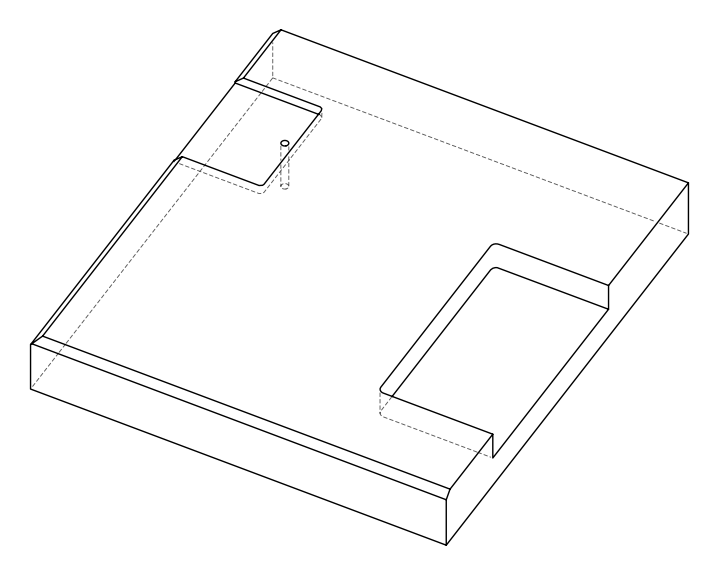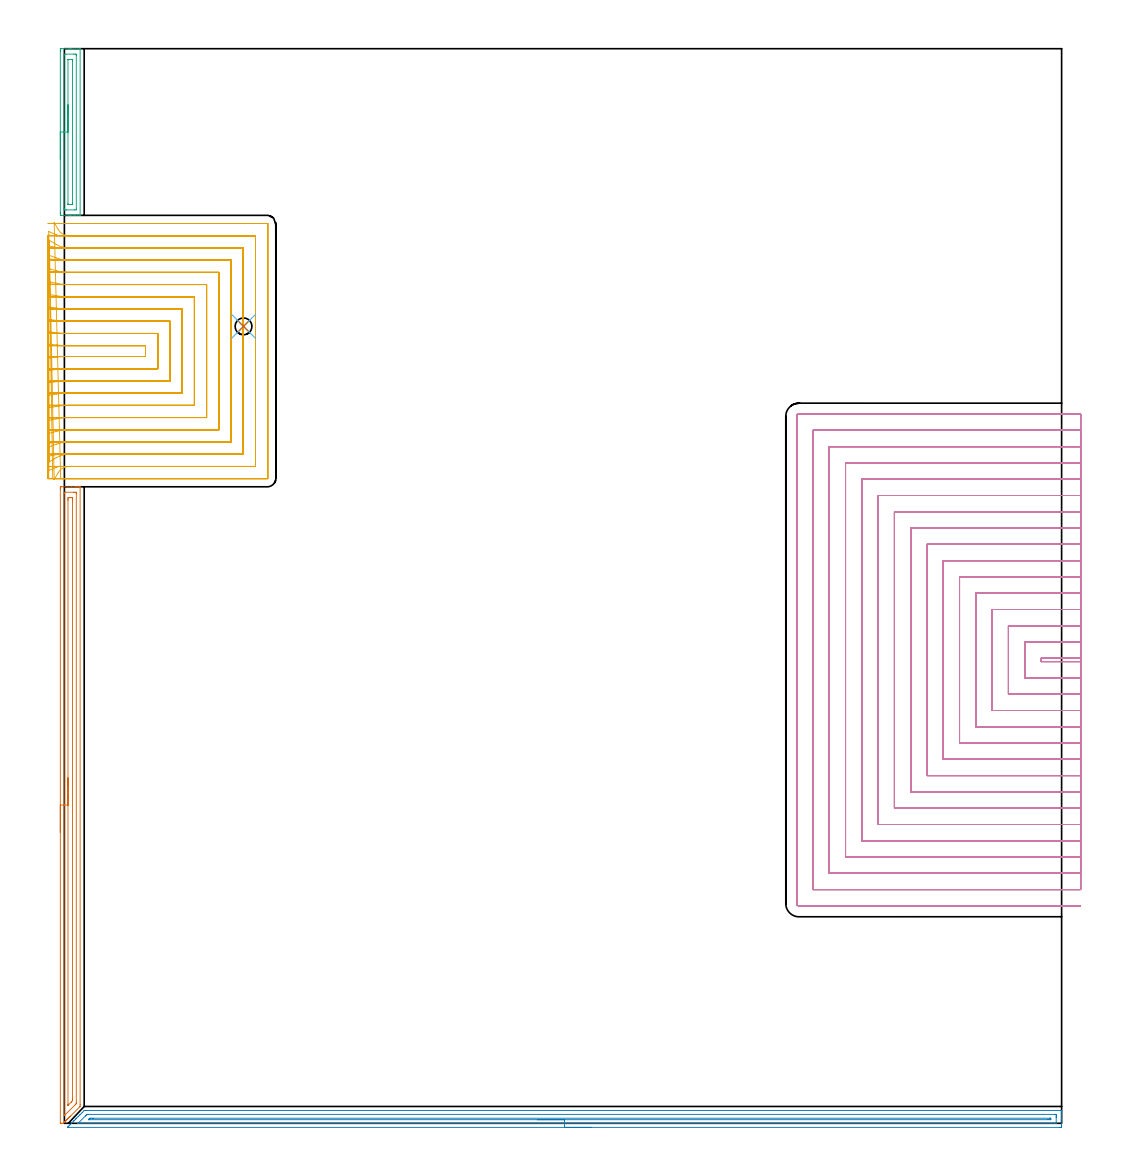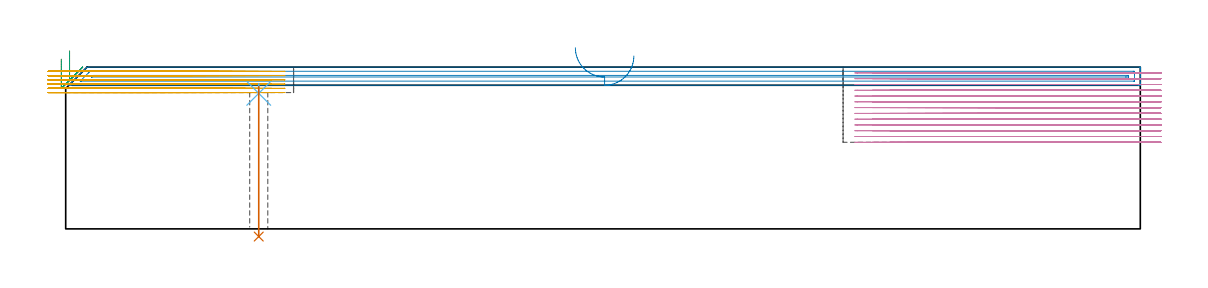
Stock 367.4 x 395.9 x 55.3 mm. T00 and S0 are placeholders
(PLAN: 7 operations, 4 tool changes, 212.2 min)
(1 AREA_MILL | FG_CHAMFER_SURFACE | UGT0205_001 | 5.76 min | 6369 mm3)
(2 AREA_MILL_1 | FG_CHAMFER_SURFACE_1 | UGT0205_001 | 8.88 min | 6965 mm3)
(3 AREA_MILL_2 | FG_CHAMFER_SURFACE_2 | UGT0205_001 | 1.67 min | 1757 mm3)
(4 MILL_SLOT | SLOT_PARTIAL_RECTANGULAR | NXT0201_009 | Follow Part, ap 2, ae 75% | 161.25 min | 493817 mm3)
(5 MILL_SLOT_1 | SLOT_PARTIAL_RECTANGULAR_1 | NXT0201_008 | Follow Part, ap 1.5, ae 75% | 34.41 min | 67482 mm3)
(6 SPOT_DRILL | STEP1HOLE | NXT0321_9005460120000 | 0.03 min | 5 mm3)
(7 DRILL_THROUGH_HOLE_INTO_CENTER | STEP1HOLE | NXT0301_033 | 0.21 min | 1398 mm3)
(TOOL UGT0205_001 | Chamfer Mill 20 x 3 x 45 deg. | D20 FL50 Z2)
(TOOL NXT0201_009 | ENDMILL 8mm [2P460-0800-NA 1630] | D8 FL26 Z6)
(TOOL NXT0201_008 | ENDMILL 6mm [2P460-0600-NA 1630] | D6 FL26 Z6)
(TOOL NXT0321_9005460120000 | NC Spot Drill, 142deg, 12mm, Carbide, Uncoated | D12 PA142 FL30 Z2)
(TOOL NXT0301_033 | Carbide Drill 6.2mm [860.1-0620-031A1-MM 2214] | D6.2 PA140 FL53 Z2)
(OP 1 AREA_MILL)
G17 G21 G94 G90
T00 M6
G54
G17 G0 G90 X-1.5 Y107.25 S1061 M3
G43 Z65.3 H0
Z58.
G94 G1 Y107.288 Z57.128 F250.
Y107.402 Z56.264
Y107.591 Z55.412
Y107.853 Z54.58
Y108.187 Z53.774
Y108.59 Z53.
Y109.058 Z52.264
Y109.59 Z51.572
Y110.179 Z50.929
Y110.822 Z50.34
Y111.514 Z49.809
Y112.25 Z49.34
Y113.024 Z48.937
Y113.83 Z48.603
Y114.662 Z48.341
Y115.514 Z48.152
Y116.378 Z48.038
Y117.25 Z48.
Y233.529
X-1.499 Y233.877 Z48.001
X-1.494 Y234.417 Z48.003
X-1.491 Y234.492 Z48.006
X-0.958 Y234.5 Z48.539
X2.594 Z52.089
X4.02 Z53.516
X4.37 Z53.865
X5.069 Z54.569
X5.373 Z54.873
X5.763 Y234.493 Z55.254
X5.797 Y234.49 Z55.288
X5.8 Y234.324 Z55.3
Y6.879
X5.798 Y6.205 Z55.288
X5.716 Y6.114 Z55.212
X2.287 Y2.686 Z51.785
X2.15 Y2.548 Z51.646
X2.011 Y2.41 Z51.509
X1.846 Y2.245 Z51.343
X1.706 Y2.104 Z51.202
X1.564 Y1.963 Z51.062
X1.405 Y1.804 Z50.902
X1.262 Y1.66 Z50.758
X1.118 Y1.517 Z50.615
X0.964 Y1.363 Z50.461
X0.818 Y1.216 Z50.314
X0.671 Y1.07 Z50.168
X0.522 Y0.921 Z50.02
X0.374 Y0.772 Z49.869
X0.224 Y0.623 Z49.722
X0.081 Y0.48 Z49.579
X-0.07 Y0.328 Z49.425
X-0.223 Y0.176 Z49.275
X-0.379 Y0.02 Z49.118
X-0.401 Y0.009 Z49.097
X-0.419 Y0. Z49.078
X-1.202 Z48.297
X-1.492 Y0.01 Z48.005
X-1.5 Y0.081 Z48.
Y0.089
Y117.25
X-0.086 Z49.414
X-0.085 Y232.105 Z49.415
X-0.07 Y232.49 Z49.43
X0.412 Y232.499 Z49.912
X3.482 Y232.5 Z52.982
X3.964 Y232.499 Z53.464
X4.37 Y232.49 Z53.87
X4.385 Y232.09 Z53.885
X4.386 Y232.074 Z53.886
X4.385 Y7.757 Z53.885
X4.37 Y7.232 Z53.87
X4.198 Y7.051 Z53.698
X4.029 Y6.879 Z53.529
X3.755 Y6.604 Z53.255
X0.454 Y3.304 Z49.954
X0.19 Y3.043 Z49.69
X-0.07 Y2.792 Z49.43
X-0.085 Y3.304 Z49.415
X-0.086 Y3.32 Z49.414
Y117.25
X1.328 Z50.828
X1.329 Y229.409 Z50.829
X1.33 Y229.787 Z50.83
X1.333 Y230.302 Z50.833
X1.336 Y230.483 Z50.836
X1.515 Y230.495 Z51.015
X1.706 Y230.497 Z51.206
X2.398 Y230.5 Z51.898
X2.594 Y230.499 Z52.094
X2.79 Y230.497 Z52.29
X2.921 Y230.493 Z52.421
X2.963 Y230.49 Z52.463
X2.966 Y230.473 Z52.466
X2.968 Y230.429 Z52.468
X2.97 Y230.302 Z52.47
X2.971 Y229.922 Z52.471
X2.972 Y229.409 Z52.472
X2.971 Y9.181 Z52.471
X2.968 Y8.666 Z52.468
X2.965 Y8.292 Z52.465
X2.594 Y7.896 Z52.094
X2.533 Y7.833 Z52.033
X1.579 Y6.879 Z51.079
X1.48 Y6.784 Z50.98
X1.356 Y6.667 Z50.856
X1.334 Y6.654 Z50.834
X1.332 Y6.681 Z50.832
X1.33 Y6.74 Z50.83
X1.328 Y7.055 Z50.828
Y117.25
Y118.122 Z50.867
Y118.986 Z50.98
Y119.838 Z51.169
Y120.67 Z51.432
Y121.476 Z51.765
Y122.25 Z52.168
Y122.986 Z52.637
Y123.678 Z53.168
Y124.321 Z53.757
Y124.91 Z54.401
Y125.442 Z55.093
Y125.91 Z55.828
Y126.313 Z56.602
Y126.647 Z57.408
Y126.909 Z58.24
Y127.098 Z59.092
Y127.212 Z59.957
Y127.25 Z60.828
G0 Z65.3
M5
M2
(OP 2 AREA_MILL_1)
G17 G21 G94 G90
T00 M6
G54
G17 G0 G90 X194.25 Y-1.5 S1061 M3
G43 Z65.3 H0
Z59.1
G94 G1 X194.212 Z58.228 F250.
X194.098 Z57.364
X193.909 Z56.512
X193.647 Z55.68
X193.313 Z54.874
X192.91 Z54.1
X192.442 Z53.364
X191.91 Z52.672
X191.321 Z52.029
X190.678 Z51.44
X189.986 Z50.909
X189.25 Z50.44
X188.476 Z50.037
X187.67 Z49.703
X186.838 Z49.441
X185.987 Z49.252
X185.122 Z49.138
X184.25 Z49.1
X1.262
X1.114 Y-1.498 Z49.101
X1.122 Y-1.486 Z49.113
X1.262 Y-1.339 Z49.26
X1.847 Y-0.751 Z49.845
X2.191 Y-0.409 Z50.191
X2.729 Y0.131 Z50.727
X3.318 Y0.718 Z51.318
X3.493 Y0.895 Z51.492
X3.611 Y1.012 Z51.609
X4.2 Y1.6 Z52.2
X4.386 Y1.787 Z52.385
X4.493 Y1.894 Z52.491
X5.082 Y2.482 Z53.082
X5.725 Y3.125 Z53.724
X6.617 Y4.018 Z54.617
X7.287 Y4.686 Z55.286
X7.293 Y4.694 Z55.29
X7.956 Y4.7 Z55.3
X367.238
X367.392 Y4.697 Z55.288
X367.394 Y4.695 Z55.286
X367.4 Y4.371 Z54.97
Y4.002 Z54.601
Y3.363 Z53.958
Y2.163 Z52.759
Y1.6 Z52.194
Y-0.764 Z49.832
X367.397 Y-1.045 Z49.551
X367.391 Y-1.491 Z49.105
X367.247 Y-1.495 Z49.103
X366.792 Y-1.5 Z49.1
X184.25
Y-0.086 Z50.514
X5.279 Y-0.085 Z50.515
X5.199
X5.009 Y-0.079 Z50.521
X4.981 Y-0.077 Z50.523
X4.987 Y-0.069 Z50.531
X4.999 Y-0.054 Z50.546
X5.081 Y0.031 Z50.631
X5.167 Y0.118 Z50.718
X7.743 Y2.693 Z53.293
X7.956 Y2.906 Z53.506
X8.189 Y3.134 Z53.734
X8.287 Y3.227 Z53.827
X8.345 Y3.279 Z53.879
X8.928 Y3.286 Z53.886
X365.007 Y3.285 Z53.885
X365.087 Y3.284 Z53.884
X365.374 Y3.279 Z53.879
X365.39 Y3.186 Z53.786
X365.397 Y2.978 Z53.578
X365.399 Y2.482 Z53.082
X365.4 Y2.093 Z52.693
X365.399 Y0.331 Z50.931
X365.393 Y-0.058 Z50.542
X365.39 Y-0.079 Z50.521
X365.386 Y-0.081 Z50.519
X365.363 Y-0.084 Z50.516
X365.312 Y-0.085 Z50.515
X365.21 Y-0.086 Z50.514
X184.25
Y1.328 Z51.928
X9.123 Y1.329 Z51.929
X8.865 Y1.331 Z51.931
X8.849 Y1.333 Z51.933
X8.845 Y1.336 Z51.936
Y1.341 Z51.941
X8.849 Y1.349 Z51.949
X8.975 Y1.475 Z52.075
X9.102 Y1.6 Z52.2
X9.319 Y1.808 Z52.408
X9.38 Y1.865 Z52.465
X9.471 Y1.867 Z52.467
X9.742 Y1.87 Z52.47
X10.36 Y1.871 Z52.471
X10.634 Y1.872 Z52.472
X362.947 Y1.871 Z52.471
X363.222 Y1.869 Z52.469
X363.313 Y1.868 Z52.468
X363.377 Y1.865 Z52.465
X363.39 Y1.776 Z52.376
X363.395 Y1.6 Z52.2
X363.397 Y1.427 Z52.027
X363.39 Y1.366 Z51.966
X363.385 Y1.335 Z51.935
X363.358 Y1.334 Z51.934
X363.222 Y1.331 Z51.931
X362.604 Y1.329 Z51.929
X362.329 Y1.328 Z51.928
X184.25
X183.378 Z51.967
X182.514 Z52.08
X181.662 Z52.269
X180.83 Z52.532
X180.024 Z52.865
X179.25 Z53.268
X178.514 Z53.737
X177.822 Z54.268
X177.179 Z54.857
X176.59 Z55.501
X176.059 Z56.193
X175.59 Z56.928
X175.187 Z57.702
X174.853 Z58.508
X174.591 Z59.34
X174.402 Z60.192
X174.288 Z61.057
X174.25 Z61.928
G0 Z65.3
M5
M2
(OP 3 AREA_MILL_2)
G17 G21 G94 G90
T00 M6
G54
G17 G0 G90 X-1.5 Y355.2 S1061 M3
G43 Z65.3 H0
Z58.
G94 G1 Y355.238 Z57.128 F250.
Y355.352 Z56.264
Y355.541 Z55.412
Y355.803 Z54.58
Y356.137 Z53.774
Y356.54 Z53.
Y357.008 Z52.264
Y357.54 Z51.572
Y358.129 Z50.929
Y358.772 Z50.34
Y359.464 Z49.808
Y360.2 Z49.34
Y360.974 Z48.937
Y361.78 Z48.603
Y362.612 Z48.341
Y363.463 Z48.152
Y364.328 Z48.038
Y365.2 Z48.
Y395.022
X-1.498 Y395.367 Z48.002
X-1.491 Y395.893 Z48.005
X-1.487 Y395.896 Z48.009
X-0.958 Y395.9 Z48.538
X1.706 Z51.199
X2.415 Z51.913
X2.594 Z52.091
X5.583 Z55.081
X5.782 Y395.892 Z55.275
X5.797 Y395.89 Z55.289
X5.8 Y395.811 Z55.3
Y334.589
X5.797 Y334.51 Z55.289
X5.782 Y334.508 Z55.275
X5.582 Y334.5 Z55.08
X3.839 Z53.338
X2.594 Z52.091
X2.415 Z51.913
X1.706 Z51.199
X-1.2 Y334.501 Z48.296
X-1.487 Y334.504 Z48.009
X-1.491 Y334.507 Z48.005
X-1.497 Y335.033 Z48.003
X-1.5 Y335.575 Z48.
Y365.2
X-0.086 Z49.414
X-0.085 Y393.608 Z49.415
X-0.07 Y393.89 Z49.43
X0.512 Y393.898 Z50.012
X3.482 Y393.899 Z52.982
X4.065 Y393.897 Z53.565
X4.37 Y393.89 Z53.87
X4.385 Y393.593 Z53.885
Y393.577
Y336.792
X4.37 Y336.51 Z53.87
X3.788 Y336.502 Z53.288
X0.818 Y336.501 Z50.318
X0.235 Y336.503 Z49.735
X-0.07 Y336.51 Z49.43
X-0.085 Y336.807 Z49.415
Y336.823
X-0.086 Y365.2 Z49.414
X1.328 Z50.828
X1.329 Y391.818 Z50.829
X1.331 Y391.865 Z50.831
X1.333 Y391.886 Z50.833
X1.335 Y391.89 Z50.835
X1.378 Y391.893 Z50.878
X1.542 Y391.899 Z51.042
X1.624 Y391.9 Z51.124
X2.676 Y391.899 Z52.176
X2.84 Y391.895 Z52.34
X2.948 Y391.89 Z52.448
X2.966 Y391.88 Z52.466
X2.967 Y391.871 Z52.467
X2.969 Y391.818 Z52.469
X2.971 Y391.441 Z52.471
Y339.092
Y338.582
X2.969 Y338.535 Z52.469
X2.967 Y338.514 Z52.467
X2.965 Y338.51 Z52.465
X2.922 Y338.507 Z52.422
X2.758 Y338.501 Z52.258
X2.676 Y338.5 Z52.176
X1.624 Y338.501 Z51.124
X1.46 Y338.505 Z50.96
X1.352 Y338.51 Z50.852
X1.334 Y338.52 Z50.834
X1.333 Y338.529 Z50.833
X1.331 Y338.582 Z50.831
X1.329 Y338.959 Z50.829
X1.328 Y365.2 Z50.828
Y366.072 Z50.867
Y366.936 Z50.98
Y367.788 Z51.169
Y368.62 Z51.432
Y369.426 Z51.765
Y370.2 Z52.168
Y370.936 Z52.637
Y371.628 Z53.168
Y372.271 Z53.757
Y372.86 Z54.401
Y373.391 Z55.093
Y373.86 Z55.828
Y374.263 Z56.602
Y374.597 Z57.408
Y374.859 Z58.24
Y375.048 Z59.092
Y375.162 Z59.957
Y375.2 Z60.828
G0 Z65.3
M5
M2
(OP 4 MILL_SLOT)
G17 G21 G94 G90
T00 M6
G54
G17 G0 G90 X374.4 Y171.3 S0 M3
G43 Z65.3 H1
Z53.323
G94 G1 X371.4 F250.
X359.8 F500.
Y170.1
X371.4
X374.4 F250.
Y177.3
X371.4
X353.8 F500.
Y164.1
X371.4
X374.4 F250.
Y183.3
X371.4
X347.8 F500.
Y158.1
X371.4
X374.4 F250.
Y189.3
X371.4
X341.8 F500.
Y152.1
X371.4
X374.4 F250.
Y195.3
X371.4
X335.8 F500.
Y146.1
X371.4
X374.4 F250.
Y201.3
X371.4
X329.8 F500.
Y140.1
X371.4
X374.4 F250.
Y207.3
X371.4
X323.8 F500.
Y134.1
X371.4
X374.4 F250.
Y213.3
X371.4
X317.8 F500.
Y128.1
X371.4
X374.4 F250.
Y219.3
X371.4
X311.8 F500.
Y122.1
X371.4
X374.4 F250.
Y225.3
X371.4
X305.8 F500.
Y116.1
X371.4
X374.4 F250.
Y231.3
X371.4
X299.8 F500.
Y110.1
X371.4
X374.4 F250.
Y237.3
X371.4
X293.8 F500.
Y104.1
X371.4
X374.4 F250.
Y243.3
X371.4
X287.8 F500.
Y98.1
X371.4
X374.4 F250.
Y249.3
X371.4
X281.8 F500.
Y92.1
X371.4
X374.4 F250.
Y255.3
X371.4
X275.8 F500.
Y86.1
X371.4
X374.4 F250.
Y261.3
X371.4
X270.6 F500.
G3 X269.8 Y260.5 R0.8
G1 Y80.9
G3 X270.6 Y80.1 R0.8
G1 X371.4
X374.4 F250.
G0 Y171.3 Z51.346
G1 X371.4
X359.8 F500.
Y170.1
X371.4
X374.4 F250.
Y177.3
X371.4
X353.8 F500.
Y164.1
X371.4
X374.4 F250.
Y183.3
X371.4
X347.8 F500.
Y158.1
X371.4
X374.4 F250.
Y189.3
X371.4
X341.8 F500.
Y152.1
X371.4
X374.4 F250.
Y195.3
X371.4
X335.8 F500.
Y146.1
X371.4
X374.4 F250.
Y201.3
X371.4
X329.8 F500.
Y140.1
X371.4
X374.4 F250.
Y207.3
X371.4
X323.8 F500.
Y134.1
X371.4
X374.4 F250.
Y213.3
X371.4
X317.8 F500.
Y128.1
X371.4
X374.4 F250.
Y219.3
X371.4
X311.8 F500.
Y122.1
X371.4
X374.4 F250.
Y225.3
X371.4
X305.8 F500.
Y116.1
X371.4
X374.4 F250.
Y231.3
X371.4
X299.8 F500.
Y110.1
X371.4
X374.4 F250.
Y237.3
X371.4
X293.8 F500.
Y104.1
X371.4
X374.4 F250.
Y243.3
X371.4
X287.8 F500.
Y98.1
X371.4
X374.4 F250.
Y249.3
X371.4
X281.8 F500.
Y92.1
X371.4
X374.4 F250.
Y255.3
X371.4
X275.8 F500.
Y86.1
X371.4
X374.4 F250.
Y261.3
X371.4
X270.6 F500.
G3 X269.8 Y260.5 R0.8
G1 Y80.9
G3 X270.6 Y80.1 R0.8
G1 X371.4
X374.4 F250.
G0 Y171.3 Z49.369
G1 X371.4
X359.8 F500.
Y170.1
X371.4
X374.4 F250.
Y177.3
X371.4
X353.8 F500.
Y164.1
X371.4
X374.4 F250.
Y183.3
X371.4
X347.8 F500.
Y158.1
X371.4
X374.4 F250.
Y189.3
X371.4
X341.8 F500.
Y152.1
X371.4
X374.4 F250.
Y195.3
X371.4
X335.8 F500.
Y146.1
X371.4
X374.4 F250.
Y201.3
X371.4
X329.8 F500.
Y140.1
X371.4
X374.4 F250.
Y207.3
X371.4
X323.8 F500.
Y134.1
X371.4
X374.4 F250.
Y213.3
X371.4
X317.8 F500.
Y128.1
X371.4
X374.4 F250.
Y219.3
X371.4
X311.8 F500.
Y122.1
X371.4
X374.4 F250.
Y225.3
X371.4
X305.8 F500.
Y116.1
X371.4
X374.4 F250.
Y231.3
X371.4
X299.8 F500.
Y110.1
X371.4
X374.4 F250.
Y237.3
X371.4
X293.8 F500.
Y104.1
X371.4
X374.4 F250.
Y243.3
X371.4
X287.8 F500.
Y98.1
X371.4
X374.4 F250.
Y249.3
X371.4
X281.8 F500.
Y92.1
X371.4
X374.4 F250.
Y255.3
X371.4
X275.8 F500.
Y86.1
X371.4
X374.4 F250.
Y261.3
X371.4
X270.6 F500.
G3 X269.8 Y260.5 R0.8
G1 Y80.9
G3 X270.6 Y80.1 R0.8
G1 X371.4
X374.4 F250.
G0 Y171.3 Z47.392
G1 X371.4
X359.8 F500.
Y170.1
X371.4
X374.4 F250.
Y177.3
X371.4
X353.8 F500.
Y164.1
X371.4
X374.4 F250.
Y183.3
X371.4
X347.8 F500.
Y158.1
X371.4
X374.4 F250.
Y189.3
X371.4
X341.8 F500.
Y152.1
X371.4
X374.4 F250.
Y195.3
X371.4
X335.8 F500.
Y146.1
X371.4
X374.4 F250.
Y201.3
X371.4
X329.8 F500.
Y140.1
X371.4
X374.4 F250.
Y207.3
X371.4
X323.8 F500.
Y134.1
X371.4
X374.4 F250.
Y213.3
X371.4
X317.8 F500.
Y128.1
X371.4
X374.4 F250.
Y219.3
X371.4
X311.8 F500.
Y122.1
X371.4
X374.4 F250.
Y225.3
X371.4
X305.8 F500.
Y116.1
X371.4
X374.4 F250.
Y231.3
X371.4
X299.8 F500.
Y110.1
X371.4
X374.4 F250.
Y237.3
X371.4
X293.8 F500.
Y104.1
X371.4
X374.4 F250.
Y243.3
X371.4
X287.8 F500.
Y98.1
X371.4
X374.4 F250.
Y249.3
X371.4
X281.8 F500.
Y92.1
X371.4
X374.4 F250.
Y255.3
X371.4
X275.8 F500.
Y86.1
X371.4
X374.4 F250.
Y261.3
X371.4
X270.6 F500.
G3 X269.8 Y260.5 R0.8
G1 Y80.9
G3 X270.6 Y80.1 R0.8
G1 X371.4
X374.4 F250.
G0 Y171.3 Z45.415
G1 X371.4
X359.8 F500.
Y170.1
X371.4
X374.4 F250.
Y177.3
X371.4
X353.8 F500.
Y164.1
X371.4
X374.4 F250.
Y183.3
X371.4
X347.8 F500.
Y158.1
X371.4
X374.4 F250.
Y189.3
X371.4
X341.8 F500.
Y152.1
X371.4
X374.4 F250.
Y195.3
X371.4
X335.8 F500.
Y146.1
X371.4
X374.4 F250.
Y201.3
X371.4
X329.8 F500.
Y140.1
X371.4
X374.4 F250.
Y207.3
X371.4
X323.8 F500.
Y134.1
X371.4
X374.4 F250.
Y213.3
X371.4
X317.8 F500.
Y128.1
X371.4
X374.4 F250.
Y219.3
X371.4
X311.8 F500.
Y122.1
X371.4
X374.4 F250.
Y225.3
X371.4
X305.8 F500.
Y116.1
X371.4
X374.4 F250.
Y231.3
X371.4
X299.8 F500.
Y110.1
X371.4
X374.4 F250.
Y237.3
X371.4
X293.8 F500.
Y104.1
X371.4
X374.4 F250.
Y243.3
X371.4
X287.8 F500.
Y98.1
X371.4
X374.4 F250.
Y249.3
X371.4
X281.8 F500.
Y92.1
X371.4
X374.4 F250.
Y255.3
X371.4
X275.8 F500.
Y86.1
X371.4
X374.4 F250.
Y261.3
X371.4
X270.6 F500.
G3 X269.8 Y260.5 R0.8
G1 Y80.9
G3 X270.6 Y80.1 R0.8
G1 X371.4
X374.4 F250.
G0 Y171.3 Z43.438
G1 X371.4
X359.8 F500.
Y170.1
X371.4
X374.4 F250.
Y177.3
X371.4
X353.8 F500.
Y164.1
X371.4
X374.4 F250.
Y183.3
X371.4
X347.8 F500.
Y158.1
X371.4
X374.4 F250.
Y189.3
X371.4
X341.8 F500.
Y152.1
X371.4
X374.4 F250.
Y195.3
X371.4
X335.8 F500.
Y146.1
X371.4
X374.4 F250.
Y201.3
X371.4
X329.8 F500.
Y140.1
X371.4
X374.4 F250.
Y207.3
X371.4
X323.8 F500.
Y134.1
X371.4
X374.4 F250.
Y213.3
X371.4
X317.8 F500.
Y128.1
X371.4
X374.4 F250.
Y219.3
X371.4
X311.8 F500.
Y122.1
X371.4
X374.4 F250.
Y225.3
X371.4
X305.8 F500.
Y116.1
X371.4
X374.4 F250.
Y231.3
X371.4
X299.8 F500.
Y110.1
X371.4
X374.4 F250.
Y237.3
X371.4
X293.8 F500.
Y104.1
X371.4
X374.4 F250.
Y243.3
X371.4
X287.8 F500.
Y98.1
X371.4
X374.4 F250.
Y249.3
X371.4
X281.8 F500.
Y92.1
X371.4
X374.4 F250.
Y255.3
X371.4
X275.8 F500.
Y86.1
X371.4
X374.4 F250.
Y261.3
X371.4
X270.6 F500.
G3 X269.8 Y260.5 R0.8
G1 Y80.9
G3 X270.6 Y80.1 R0.8
G1 X371.4
X374.4 F250.
G0 Y171.3 Z41.461
G1 X371.4
X359.8 F500.
Y170.1
X371.4
X374.4 F250.
Y177.3
X371.4
X353.8 F500.
Y164.1
X371.4
X374.4 F250.
Y183.3
X371.4
X347.8 F500.
Y158.1
X371.4
X374.4 F250.
Y189.3
X371.4
X341.8 F500.
Y152.1
X371.4
X374.4 F250.
Y195.3
X371.4
X335.8 F500.
Y146.1
X371.4
X374.4 F250.
Y201.3
X371.4
X329.8 F500.
Y140.1
X371.4
X374.4 F250.
Y207.3
X371.4
X323.8 F500.
Y134.1
X371.4
X374.4 F250.
Y213.3
X371.4
X317.8 F500.
Y128.1
X371.4
X374.4 F250.
Y219.3
X371.4
X311.8 F500.
Y122.1
X371.4
X374.4 F250.
Y225.3
X371.4
X305.8 F500.
Y116.1
X371.4
X374.4 F250.
Y231.3
X371.4
X299.8 F500.
Y110.1
X371.4
X374.4 F250.
Y237.3
X371.4
X293.8 F500.
Y104.1
X371.4
X374.4 F250.
Y243.3
X371.4
X287.8 F500.
Y98.1
X371.4
X374.4 F250.
Y249.3
X371.4
X281.8 F500.
Y92.1
X371.4
X374.4 F250.
Y255.3
X371.4
X275.8 F500.
Y86.1
X371.4
X374.4 F250.
Y261.3
X371.4
X270.6 F500.
G3 X269.8 Y260.5 R0.8
G1 Y80.9
G3 X270.6 Y80.1 R0.8
G1 X371.4
X374.4 F250.
G0 Y171.3 Z39.485
G1 X371.4
X359.8 F500.
Y170.1
X371.4
X374.4 F250.
Y177.3
X371.4
X353.8 F500.
Y164.1
X371.4
X374.4 F250.
Y183.3
X371.4
X347.8 F500.
Y158.1
X371.4
X374.4 F250.
Y189.3
X371.4
X341.8 F500.
Y152.1
X371.4
X374.4 F250.
Y195.3
X371.4
X335.8 F500.
Y146.1
X371.4
X374.4 F250.
Y201.3
X371.4
X329.8 F500.
Y140.1
X371.4
X374.4 F250.
Y207.3
X371.4
X323.8 F500.
Y134.1
X371.4
X374.4 F250.
Y213.3
X371.4
X317.8 F500.
Y128.1
X371.4
X374.4 F250.
Y219.3
X371.4
X311.8 F500.
Y122.1
X371.4
X374.4 F250.
Y225.3
X371.4
X305.8 F500.
Y116.1
X371.4
X374.4 F250.
Y231.3
X371.4
X299.8 F500.
Y110.1
X371.4
X374.4 F250.
Y237.3
X371.4
X293.8 F500.
Y104.1
X371.4
X374.4 F250.
Y243.3
X371.4
X287.8 F500.
Y98.1
X371.4
X374.4 F250.
Y249.3
X371.4
X281.8 F500.
Y92.1
X371.4
X374.4 F250.
Y255.3
X371.4
X275.8 F500.
Y86.1
X371.4
X374.4 F250.
Y261.3
X371.4
X270.6 F500.
G3 X269.8 Y260.5 R0.8
G1 Y80.9
G3 X270.6 Y80.1 R0.8
G1 X371.4
X374.4 F250.
G0 Y171.3 Z37.508
G1 X371.4
X359.8 F500.
Y170.1
X371.4
X374.4 F250.
Y177.3
X371.4
X353.8 F500.
Y164.1
X371.4
X374.4 F250.
Y183.3
X371.4
X347.8 F500.
Y158.1
X371.4
X374.4 F250.
Y189.3
X371.4
X341.8 F500.
Y152.1
X371.4
X374.4 F250.
Y195.3
X371.4
X335.8 F500.
Y146.1
X371.4
X374.4 F250.
Y201.3
X371.4
X329.8 F500.
Y140.1
X371.4
X374.4 F250.
Y207.3
X371.4
X323.8 F500.
Y134.1
X371.4
X374.4 F250.
Y213.3
X371.4
X317.8 F500.
Y128.1
X371.4
X374.4 F250.
Y219.3
X371.4
X311.8 F500.
Y122.1
X371.4
X374.4 F250.
Y225.3
X371.4
X305.8 F500.
Y116.1
X371.4
X374.4 F250.
Y231.3
X371.4
X299.8 F500.
Y110.1
X371.4
X374.4 F250.
Y237.3
X371.4
X293.8 F500.
Y104.1
X371.4
X374.4 F250.
Y243.3
X371.4
X287.8 F500.
Y98.1
X371.4
X374.4 F250.
Y249.3
X371.4
X281.8 F500.
Y92.1
X371.4
X374.4 F250.
Y255.3
X371.4
X275.8 F500.
Y86.1
X371.4
X374.4 F250.
Y261.3
X371.4
X270.6 F500.
G3 X269.8 Y260.5 R0.8
G1 Y80.9
G3 X270.6 Y80.1 R0.8
G1 X371.4
X374.4 F250.
G0 Y171.3 Z35.531
G1 X371.4
X359.8 F500.
Y170.1
X371.4
X374.4 F250.
Y177.3
X371.4
X353.8 F500.
Y164.1
X371.4
X374.4 F250.
Y183.3
X371.4
X347.8 F500.
Y158.1
X371.4
X374.4 F250.
Y189.3
X371.4
X341.8 F500.
Y152.1
X371.4
X374.4 F250.
Y195.3
X371.4
X335.8 F500.
Y146.1
X371.4
X374.4 F250.
Y201.3
X371.4
X329.8 F500.
Y140.1
X371.4
X374.4 F250.
Y207.3
X371.4
X323.8 F500.
Y134.1
X371.4
X374.4 F250.
Y213.3
X371.4
X317.8 F500.
Y128.1
X371.4
X374.4 F250.
Y219.3
X371.4
X311.8 F500.
Y122.1
X371.4
X374.4 F250.
Y225.3
X371.4
X305.8 F500.
Y116.1
X371.4
X374.4 F250.
Y231.3
X371.4
X299.8 F500.
Y110.1
X371.4
X374.4 F250.
Y237.3
X371.4
X293.8 F500.
Y104.1
X371.4
X374.4 F250.
Y243.3
X371.4
X287.8 F500.
Y98.1
X371.4
X374.4 F250.
Y249.3
X371.4
X281.8 F500.
Y92.1
X371.4
X374.4 F250.
Y255.3
X371.4
X275.8 F500.
Y86.1
X371.4
X374.4 F250.
Y261.3
X371.4
X270.6 F500.
G3 X269.8 Y260.5 R0.8
G1 Y80.9
G3 X270.6 Y80.1 R0.8
G1 X371.4
X374.4 F250.
G0 Y171.3 Z33.554
G1 X371.4
X359.8 F500.
Y170.1
X371.4
X374.4 F250.
Y177.3
X371.4
X353.8 F500.
Y164.1
X371.4
X374.4 F250.
Y183.3
X371.4
X347.8 F500.
Y158.1
X371.4
X374.4 F250.
Y189.3
X371.4
X341.8 F500.
Y152.1
X371.4
X374.4 F250.
Y195.3
X371.4
X335.8 F500.
Y146.1
X371.4
X374.4 F250.
Y201.3
X371.4
X329.8 F500.
Y140.1
X371.4
X374.4 F250.
Y207.3
X371.4
X323.8 F500.
Y134.1
X371.4
X374.4 F250.
Y213.3
X371.4
X317.8 F500.
Y128.1
X371.4
X374.4 F250.
Y219.3
X371.4
X311.8 F500.
Y122.1
X371.4
X374.4 F250.
Y225.3
X371.4
X305.8 F500.
Y116.1
X371.4
X374.4 F250.
Y231.3
X371.4
X299.8 F500.
Y110.1
X371.4
X374.4 F250.
Y237.3
X371.4
X293.8 F500.
Y104.1
X371.4
X374.4 F250.
Y243.3
X371.4
X287.8 F500.
Y98.1
X371.4
X374.4 F250.
Y249.3
X371.4
X281.8 F500.
Y92.1
X371.4
X374.4 F250.
Y255.3
X371.4
X275.8 F500.
Y86.1
X371.4
X374.4 F250.
Y261.3
X371.4
X270.6 F500.
G3 X269.8 Y260.5 R0.8
G1 Y80.9
G3 X270.6 Y80.1 R0.8
G1 X371.4
X374.4 F250.
G0 Y171.3 Z31.577
G1 X371.4
X359.8 F500.
Y170.1
X371.4
X374.4 F250.
Y177.3
X371.4
X353.8 F500.
Y164.1
X371.4
X374.4 F250.
Y183.3
X371.4
X347.8 F500.
Y158.1
X371.4
X374.4 F250.
Y189.3
X371.4
X341.8 F500.
Y152.1
X371.4
X374.4 F250.
Y195.3
X371.4
X335.8 F500.
Y146.1
X371.4
X374.4 F250.
Y201.3
X371.4
X329.8 F500.
Y140.1
X371.4
X374.4 F250.
Y207.3
X371.4
X323.8 F500.
Y134.1
X371.4
X374.4 F250.
Y213.3
X371.4
X317.8 F500.
Y128.1
X371.4
X374.4 F250.
Y219.3
X371.4
X311.8 F500.
Y122.1
X371.4
X374.4 F250.
Y225.3
X371.4
X305.8 F500.
Y116.1
X371.4
X374.4 F250.
Y231.3
X371.4
X299.8 F500.
Y110.1
X371.4
X374.4 F250.
Y237.3
X371.4
X293.8 F500.
Y104.1
X371.4
X374.4 F250.
Y243.3
X371.4
X287.8 F500.
Y98.1
X371.4
X374.4 F250.
Y249.3
X371.4
X281.8 F500.
Y92.1
X371.4
X374.4 F250.
Y255.3
X371.4
X275.8 F500.
Y86.1
X371.4
X374.4 F250.
Y261.3
X371.4
X270.6 F500.
G3 X269.8 Y260.5 R0.8
G1 Y80.9
G3 X270.6 Y80.1 R0.8
G1 X371.4
X374.4 F250.
G0 Y171.3 Z29.6
G1 X371.4
X359.8 F500.
Y170.1
X371.4
X374.4 F250.
Y177.3
X371.4
X353.8 F500.
Y164.1
X371.4
X374.4 F250.
Y183.3
X371.4
X347.8 F500.
Y158.1
X371.4
X374.4 F250.
Y189.3
X371.4
X341.8 F500.
Y152.1
X371.4
X374.4 F250.
Y195.3
X371.4
X335.8 F500.
Y146.1
X371.4
X374.4 F250.
Y201.3
X371.4
X329.8 F500.
Y140.1
X371.4
X374.4 F250.
Y207.3
X371.4
X323.8 F500.
Y134.1
X371.4
X374.4 F250.
Y213.3
X371.4
X317.8 F500.
Y128.1
X371.4
X374.4 F250.
Y219.3
X371.4
X311.8 F500.
Y122.1
X371.4
X374.4 F250.
Y225.3
X371.4
X305.8 F500.
Y116.1
X371.4
X374.4 F250.
Y231.3
X371.4
X299.8 F500.
Y110.1
X371.4
X374.4 F250.
Y237.3
X371.4
X293.8 F500.
Y104.1
X371.4
X374.4 F250.
Y243.3
X371.4
X287.8 F500.
Y98.1
X371.4
X374.4 F250.
Y249.3
X371.4
X281.8 F500.
Y92.1
X371.4
X374.4 F250.
Y255.3
X371.4
X275.8 F500.
Y86.1
X371.4
X374.4 F250.
Y261.3
X371.4
X270.6 F500.
G3 X269.8 Y260.5 R0.8
G1 Y80.9
G3 X270.6 Y80.1 R0.8
G1 X371.4
X374.4 F250.
G0 Z65.3
M5
M2
(OP 5 MILL_SLOT_1)
G17 G21 G94 G90
T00 M6
G54
G17 G0 G90 X-5.984 Y281.951 S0 M3
G43 Z65.3 H1
Z53.85
G94 G1 X-3. Y282.26 F250.
G2 X1.639 Y282.5 R45. F500.
G1 X29.9
Y286.5
X1.635
G2 X-3. Y286.739 R45.
G1 X-5.984 Y287.048 F250.
X-5.98 Y277.39
X-3. Y277.733
G2 X1.639 Y278. R40.5 F500.
G1 X34.4
Y291.
X1.635
G2 X-3. Y291.266 R40.5
G1 X-5.98 Y291.609 F250.
X-5.975 Y272.813
X-3. Y273.2
G2 X1.639 Y273.5 R36. F500.
G1 X38.9
Y295.5
X1.635
G2 X-3. Y295.8 R36.
G1 X-5.975 Y296.186 F250.
X-5.967 Y268.215
X-3. Y268.657
G2 X1.639 Y269. R31.5 F500.
G1 X43.4
Y300.
X1.635
G2 X-3. Y300.343 R31.5
G1 X-5.967 Y300.784 F250.
X-5.955 Y263.583
X-3. Y264.099
G2 X1.639 Y264.5 R27. F500.
G1 X47.9
Y304.5
X1.635
G2 X-3. Y304.901 R27.
G1 X-5.955 Y305.416 F250.
X-5.936 Y258.898
X-3. Y259.517
G2 X1.639 Y260. R22.5 F500.
G1 X52.4
Y309.
X1.635
G2 X-3. Y309.483 R22.5
G1 X-5.936 Y310.101 F250.
X-5.899 Y254.119
X-3. Y254.892
G2 X1.639 Y255.5 R18. F500.
G1 X56.9
Y313.5
X1.635
G2 X-3. Y314.107 R18.
G1 X-5.899 Y314.879 F250.
X-5.817 Y249.147
X-3. Y250.178
G2 X1.639 Y251. R13.5 F500.
G1 X61.4
Y318.
X1.635
G2 X-3. Y318.821 R13.5
G1 X-5.818 Y319.851 F250.
X-5.571 Y243.666
X-3. Y245.212
G2 X1.639 Y246.5 R9. F500.
G1 X65.9
Y322.5
X1.635
G2 X-3. Y323.785 R9.
G1 X-5.572 Y325.33 F250.
X-3.757 Y237.136
X-2.265 Y239.738
G2 X1.639 Y242. R4.5 F500.
G1 X70.4
Y327.
X1.635
G2 X-2.263 Y329.251 R4.5
G1 X-3.762 Y331.849 F250.
X-1.361 Y237.5 F500.
X1.639 F250.
X74.8 F500.
X74.855 Y237.505
X74.895 Y237.545
X74.9 Y237.6
Y331.4
X74.895 Y331.455
X74.855 Y331.495
X74.8 Y331.5
X1.635
X-1.365 F250.
G0 Z65.3
X-5.998 Y282.355
Z52.4
G1 X-3. Y282.468
G2 X-1.3 Y282.5 R45. F500.
G1 X29.9
Y286.5
X-1.23
G2 X-3. Y286.535 R45.
G1 X-5.998 Y286.653 F250.
X-5.997 Y277.838
X-3. Y277.964
G2 X-1.3 Y278. R40.5 F500.
G1 X34.4
Y291.
X-1.23
G2 X-3. Y291.039 R40.5
G1 X-5.997 Y291.17 F250.
Y273.318
X-3. Y273.46
G2 X-1.3 Y273.5 R36. F500.
G1 X38.9
Y295.5
X-1.23
G2 X-3. Y295.544 R36.
G1 X-5.996 Y295.691 F250.
Y268.792
X-3. Y268.954
G2 X-1.3 Y269. R31.5 F500.
G1 X43.4
Y300.
X-1.23
G2 X-3. Y300.05 R31.5
G1 X-5.995 Y300.218 F250.
X-5.994 Y264.257
X-3. Y264.446
G2 X-1.3 Y264.5 R27. F500.
G1 X47.9
Y304.5
X-1.23
G2 X-3. Y304.558 R27.
G1 X-5.994 Y304.755 F250.
X-5.991 Y259.709
X-3. Y259.936
G2 X-1.3 Y260. R22.5 F500.
G1 X52.4
Y309.
X-1.23
G2 X-3. Y309.07 R22.5
G1 X-5.991 Y309.306 F250.
X-5.987 Y255.136
X-3. Y255.42
G2 X-1.3 Y255.5 R18. F500.
G1 X56.9
Y313.5
X-1.23
G2 X-3. Y313.587 R18.
G1 X-5.985 Y313.882 F250.
X-5.976 Y250.515
X-3. Y250.892
G2 X-1.3 Y251. R13.5 F500.
G1 X61.4
Y318.
X-1.23
G2 X-3. Y318.117 R13.5
G1 X-5.974 Y318.51 F250.
X-5.946 Y245.771
X-3. Y246.338
G2 X-1.3 Y246.5 R9. F500.
G1 X65.9
Y322.5
X-1.23
G2 X-3. Y322.676 R9.
G1 X-5.941 Y323.266 F250.
X-5.778 Y240.533
X-3. Y241.666
G2 X-1.3 Y242. R4.5 F500.
G1 X70.4
Y327.
X-1.23
G2 X-3. Y327.363 R4.5
G1 X-5.758 Y328.543 F250.
X-4.3 Y237.5
X-1.3
X74.8 F500.
X74.855 Y237.505
X74.895 Y237.545
X74.9 Y237.6
Y331.4
X74.895 Y331.455
X74.855 Y331.495
X74.8 Y331.5
X-1.23
X-4.23 F250.
G0 X-6. Y282.483 Z50.95
G1 X-3. Y282.499
X-2.759 Y282.5 F500.
X29.9
Y286.5
X-2.738
X-3. Y286.501
X-6. Y286.518 F250.
Y277.981
X-3. Y277.999
X-2.759 Y278. F500.
X34.4
Y291.
X-2.738
X-3. Y291.001
X-6. Y291.02 F250.
Y273.479
X-3. Y273.499
X-2.759 Y273.5 F500.
X38.9
Y295.5
X-2.738
X-3. Y295.501
X-6. Y295.523 F250.
Y268.976
X-3. Y268.999
X-2.759 Y269. F500.
X43.4
Y300.
X-2.738
G2 X-3. Y300.001 R31.5
G1 X-6. Y300.026 F250.
Y264.472
X-3. Y264.499
G2 X-2.759 Y264.5 R27. F500.
G1 X47.9
Y304.5
X-2.738
G2 X-3. Y304.501 R27.
G1 X-6. Y304.53 F250.
Y259.967
X-3. Y259.999
G2 X-2.759 Y260. R22.5 F500.
G1 X52.4
Y309.
X-2.738
G2 X-3. Y309.002 R22.5
G1 X-6. Y309.036 F250.
Y255.458
X-3. Y255.498
G2 X-2.759 Y255.5 R18. F500.
G1 X56.9
Y313.5
X-2.738
G2 X-3. Y313.502 R18.
G1 X-6. Y313.546 F250.
Y250.944
X-3. Y250.998
G2 X-2.759 Y251. R13.5 F500.
G1 X61.4
Y318.
X-2.738
G2 X-3. Y318.003 R13.5
G1 X-5.999 Y318.061 F250.
Y246.417
X-3. Y246.497
G2 X-2.759 Y246.5 R9. F500.
G1 X65.9
Y322.5
X-2.738
G2 X-3. Y322.504 R9.
G1 X-5.999 Y322.591 F250.
X-5.996 Y241.833
X-3. Y241.994
G2 X-2.759 Y242. R4.5 F500.
G1 X70.4
Y327.
X-2.738
G2 X-3. Y327.008 R4.5
G1 X-5.995 Y327.182 F250.
X-5.759 Y237.5
X-2.759
X74.8 F500.
X74.855 Y237.505
X74.895 Y237.545
X74.9 Y237.6
Y331.4
X74.895 Y331.455
X74.855 Y331.495
X74.8 Y331.5
X-2.738
X-5.738 F250.
G0 X-6. Y282.5 Z49.5
G1 X-3.
X29.9 F500.
Y286.5
X-3.
X-6. F250.
Y278.
X-3.
X34.4 F500.
Y291.
X-3.
X-6. F250.
Y273.5
X-3.
X38.9 F500.
Y295.5
X-3.
X-6. F250.
Y269.
X-3.
X43.4 F500.
Y300.
X-3.
X-6. F250.
Y264.5
X-3.
X47.9 F500.
Y304.5
X-3.
X-6. F250.
Y260.
X-3.
X52.4 F500.
Y309.
X-3.
X-6. F250.
Y255.5
X-3.
X56.9 F500.
Y313.5
X-3.
X-6. F250.
Y251.
X-3.
X61.4 F500.
Y318.
X-3.
X-6. F250.
Y246.5
X-3.
X65.9 F500.
Y322.5
X-3.
X-6. F250.
Y242.
X-3.
X70.4 F500.
Y327.
X-3.
X-6. F250.
Y237.5
X-3.
X74.8 F500.
X74.855 Y237.505
X74.895 Y237.545
X74.9 Y237.6
Y331.4
X74.895 Y331.455
X74.855 Y331.495
X74.8 Y331.5
X-3.
X-6. F250.
G0 Y282.5 Z48.05
G1 X-3.
X29.9 F500.
Y286.5
X-3.
X-6. F250.
Y278.
X-3.
X34.4 F500.
Y291.
X-3.
X-6. F250.
Y273.5
X-3.
X38.9 F500.
Y295.5
X-3.
X-6. F250.
Y269.
X-3.
X43.4 F500.
Y300.
X-3.
X-6. F250.
Y264.5
X-3.
X47.9 F500.
Y304.5
X-3.
X-6. F250.
Y260.
X-3.
X52.4 F500.
Y309.
X-3.
X-6. F250.
Y255.5
X-3.
X56.9 F500.
Y313.5
X-3.
X-6. F250.
Y251.
X-3.
X61.4 F500.
Y318.
X-3.
X-6. F250.
Y246.5
X-3.
X65.9 F500.
Y322.5
X-3.
X-6. F250.
Y242.
X-3.
X70.4 F500.
Y327.
X-3.
X-6. F250.
Y237.5
X-3.
X74.8 F500.
X74.855 Y237.505
X74.895 Y237.545
X74.9 Y237.6
Y331.4
X74.895 Y331.455
X74.855 Y331.495
X74.8 Y331.5
X-3.
X-6. F250.
G0 Y282.5 Z46.6
G1 X-3.
X29.9 F500.
Y286.5
X-3.
X-6. F250.
Y278.
X-3.
X34.4 F500.
Y291.
X-3.
X-6. F250.
Y273.5
X-3.
X38.9 F500.
Y295.5
X-3.
X-6. F250.
Y269.
X-3.
X43.4 F500.
Y300.
X-3.
X-6. F250.
Y264.5
X-3.
X47.9 F500.
Y304.5
X-3.
X-6. F250.
Y260.
X-3.
X52.4 F500.
Y309.
X-3.
X-6. F250.
Y255.5
X-3.
X56.9 F500.
Y313.5
X-3.
X-6. F250.
Y251.
X-3.
X61.4 F500.
Y318.
X-3.
X-6. F250.
Y246.5
X-3.
X65.9 F500.
Y322.5
X-3.
X-6. F250.
Y242.
X-3.
X70.4 F500.
Y327.
X-3.
X-6. F250.
Y237.5
X-3.
X74.8 F500.
X74.855 Y237.505
X74.895 Y237.545
X74.9 Y237.6
Y331.4
X74.895 Y331.455
X74.855 Y331.495
X74.8 Y331.5
X-3.
X-6. F250.
G0 Z65.3
M5
M2
(OP 6 SPOT_DRILL)
G17 G21 G94 G90
T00 M6
G54
G17 G0 G90 X66. Y293.6 S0 M3
G43 Z65.3 H0
G94 G81 G98 Z46.333 F250. R49.6
G80
M5
M2
(OP 7 DRILL_THROUGH_HOLE_INTO_CENTER)
G17 G21 G94 G90
T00 M6
G54
G17 G0 G90 X66. Y293.6 S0 M3
G43 Z65.3 H1
G94 G73 G98 Z-2.628 F250. Q6.154 R48.6
G80
M5
M2
